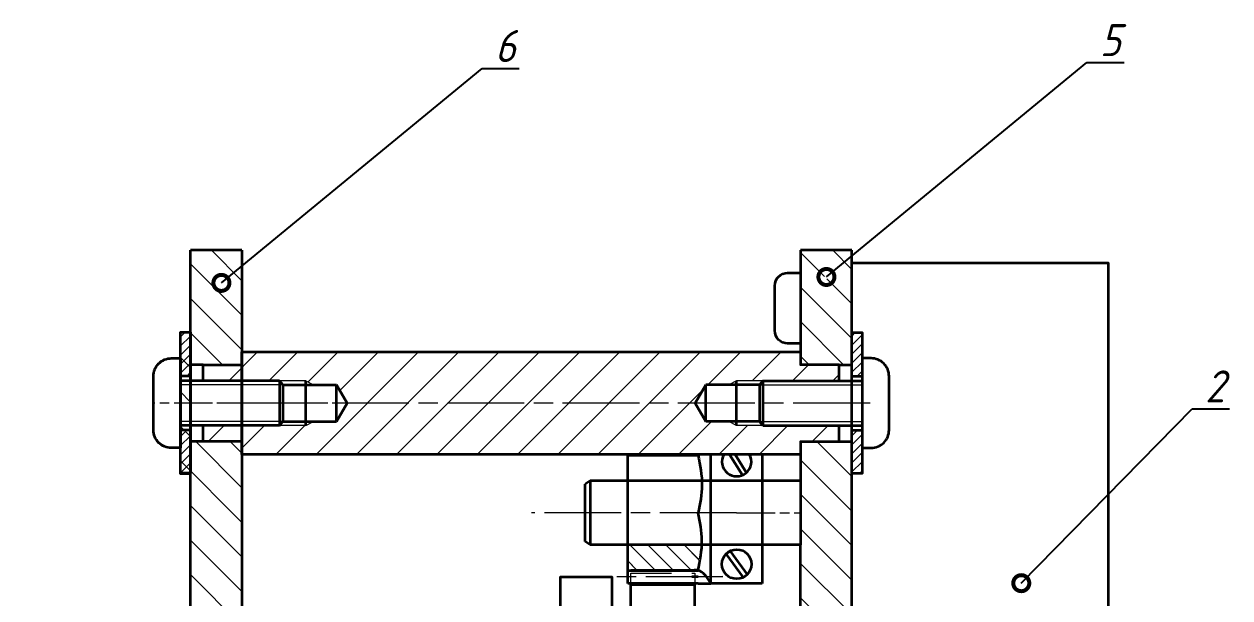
# Model space of a CAD drawing. Header units: millimetres. Extents: x -1178 to 2000, y -2432 to 1302.
# Drawn here: x 366.9 to 555.2, y -1005.4 to -915.9 of the extents above; entities that cross this region are included whole.
import ezdxf
from ezdxf import colors
from ezdxf.entities.mleader import LeaderData, LeaderLine
from ezdxf.math import Vec2, Vec3

# ---------------------------------------------------------------- set-up
doc = ezdxf.new("R2010")
doc.units = ezdxf.units.MM
for name, pattern in [('AM_ISO08W050', [18, 12, -1.5, 3, -1.5]), ('AM_ISO08W050x2', [9, 6, -0.75, 1.5, -0.75]), ('HIDDEN', [9.525, 6.35, -3.175])]:
    doc.linetypes.add(name, pattern=pattern)
doc.layers.get('0').update_dxf_attribs({"lineweight": 80})
for name, color, linetype, lineweight in [('AM_0', 7, 'Continuous', 35), ('AM_4', 3, 'Continuous', 15), ('AM_4N', 3, 'Continuous', 15), ('AM_7', 4, 'AM_ISO08W050', 15), ('AM_8', 1, 'Continuous', 15), ('окружности', 100, 'HIDDEN', 15), ('основные', 7, 'Continuous', 35)]:
    doc.layers.add(name, color=color, linetype=linetype, lineweight=lineweight)
doc.styles.get("Standard").update_dxf_attribs({"font": 'geniso.shx', "oblique": 15})
pattern_1 = [(315, (96.1496, -563.9429), (1.4142136, 1.4142136), [])]
pattern_2 = [(45, (25.009, -1956.1145), (-0.7071068, 0.7071068), [])]

# ---------------------------------------------------------------- blocks, each defined once
blk = doc.blocks.new('_DotSmall')
at = {"color": 0, "linetype": 'ByBlock', "const_width": 0.5}
blk.add_lwpolyline([(-0.0625, 0, 1), (0.0625, 0, 1)], format="xyb", close=True, dxfattribs=at)

msp = doc.modelspace()

# ---------------------------------------------------------------- hatches: boundary and pattern name
at = {"layer": 'AM_8'}
h = msp.add_hatch(dxfattribs=at)
h.set_pattern_fill('ANSI31', color=256, scale=1.2, angle=90)
h.paths.add_polyline_path([(400.931, -953.619), (397.975, -956.051, -1), (397.492, -956.448, -1), (397.975, -956.051), (400.931, -953.619), (400.931, -951.143), (392.931, -951.143), (392.931, -969.017), (394.904, -969.017), (400.931, -969.017)])
h.paths.add_polyline_path([(400.931, -1033.137), (398.931, -1033.137), (398.931, -1033.146), (392.931, -1033.146), (392.931, -986.017), (391.304, -986.017), (391.304, -964.017), (392.931, -964.017), (392.931, -981.017), (394.904, -981.017), (400.931, -981.017)])
h.paths.add_polyline_path([(496.15, -953.143), (496.15, -952.059), (492.417, -955.129, -1), (491.935, -955.526, -1), (492.417, -955.129), (496.15, -952.059), (496.15, -951.143), (488.15, -951.143), (488.15, -969.017), (494.15, -969.017), (496.15, -969.017)])
h.paths.add_polyline_path([(496.15, -981.017), (494.15, -981.017), (488.15, -981.017), (488.15, -997.143), (488.15, -1011.143), (488.15, -1046.443), (488.603, -1046.443), (496.15, -1046.443), (496.15, -1035.71), (496.15, -1011.143)])
h.paths.add_polyline_path([(400.931, -1041.137), (398.931, -1041.137), (398.931, -1041.146), (392.931, -1041.121), (392.931, -1043.128), (392.931, -1049.137), (400.931, -1049.137)])
h.paths.add_polyline_path([(400.931, -1113.116), (398.931, -1113.116), (398.931, -1113.125), (392.931, -1113.125), (392.931, -1111.124), (366.931, -1111.124), (366.931, -1105.585), (392.931, -1105.585), (392.931, -1105.137), (400.931, -1105.137), (400.931, -1111.116), (401.931, -1111.116), (401.931, -1114.634), (400.931, -1114.634)])
h.paths.add_polyline_path([(400.931, -1123.116), (400.931, -1121.116), (398.931, -1121.116), (398.931, -1121.125), (392.931, -1121.1), (392.931, -1137.364), (400.931, -1137.351)])
h.paths.add_polyline_path([(400.931, -1137.351), (392.931, -1137.364), (392.931, -1161.143), (400.931, -1161.143)])
h.paths.add_polyline_path([(496.146, -1123.139), (496.15, -1121.71), (496.15, -1110.71), (496.15, -1107.843), (488.15, -1107.843), (488.15, -1118.576), (488.15, -1161.143), (496.15, -1161.143), (496.15, -1127.177), (496.145, -1127.177)])
h.paths.add_polyline_path([(496.15, -1101.143), (488.15, -1101.143), (488.15, -1103.843), (488.603, -1103.843), (496.15, -1103.843)])
h.paths.add_polyline_path([(496.15, -1050.443), (488.603, -1050.443), (488.15, -1050.443), (488.15, -1053.143), (496.15, -1053.143)])
h = msp.add_hatch(dxfattribs=at)
h.set_pattern_fill('_U', color=256, angle=45, style=0, pattern_type=0)
h.set_pattern_definition(pattern_2)
h.paths.add_polyline_path([(392.904, -964.017), (392.904, -970.788), (391.304, -970.788), (391.304, -964.017)])
h = msp.add_hatch(dxfattribs=at)
h.set_pattern_fill('_U', color=256, angle=45, style=0, pattern_type=0)
h.set_pattern_definition(pattern_2)
h.paths.add_polyline_path([(496.15, -964.017), (496.15, -970.788), (497.75, -970.788), (497.75, -964.017)])
h = msp.add_hatch(dxfattribs=at)
h.set_pattern_fill('ANSI31', color=256, scale=1.4)
h.paths.add_polyline_path([(494.15, -978.517), (482.23, -978.517), (478.15, -978.517), (476.95, -977.867), (473.35, -977.867), (471.704, -975.017), (417.35, -975.017), (415.704, -977.867), (412.104, -977.867), (410.904, -978.517), (406.824, -978.517), (400.931, -978.517), (400.931, -983.017), (482.15, -983.017), (488.122, -983.017), (488.15, -981.017), (494.15, -981.017)])
h.paths.add_polyline_path([(478.15, -971.517), (494.15, -971.517), (494.15, -969.017), (488.15, -969.017), (488.122, -967.017), (400.931, -967.017), (400.931, -971.517), (406.824, -971.517), (410.904, -971.517), (412.104, -972.166), (415.704, -972.166), (417.35, -975.017), (471.704, -975.017), (473.35, -972.166), (476.95, -972.166)])
h.paths.add_polyline_path([(400.931, -978.517), (394.904, -978.517), (394.904, -981.017), (400.931, -981.017)])
h.paths.add_polyline_path([(400.931, -969.017), (394.904, -969.017), (394.904, -971.517), (400.931, -971.517)])
h = msp.add_hatch(dxfattribs=at)
h.set_pattern_fill('_U', color=256, angle=45, style=0, pattern_type=0)
h.set_pattern_definition(pattern_2)
h.paths.add_polyline_path([(391.304, -986.017), (391.304, -979.245), (392.904, -979.245), (392.904, -986.017)])
h = msp.add_hatch(dxfattribs=at)
h.set_pattern_fill('_U', color=256, angle=45, style=0, pattern_type=0)
h.set_pattern_definition(pattern_2)
h.paths.add_polyline_path([(497.75, -986.017), (497.75, -979.245), (496.15, -979.245), (496.15, -986.017)])
h = msp.add_hatch(dxfattribs=at)
h.set_pattern_fill('_U', color=256, scale=2, angle=315, style=0, pattern_type=0)
h.set_pattern_definition(pattern_1)
h.paths.add_polyline_path([(472.15, -997.143), (461.15, -997.143), (461.15, -1000.893), (472.15, -1000.893)])
h = msp.add_hatch(dxfattribs=at)
h.set_pattern_fill('_U', color=256, scale=2, angle=315, style=0, pattern_type=0)
h.set_pattern_definition(pattern_1)
h.paths.add_polyline_path([(461.15, -1001.143), (472.15, -1001.143), (472.735, -997.143), (461.15, -997.143)])

# ---------------------------------------------------------------- linework, layer by layer
at = {"layer": 'AM_0'}
for p, q in [((407.304, -972.166), (415.704, -972.166)), ((410.904, -978.517), (410.904, -971.517)), ((417.35, -975.017), (415.704, -972.166)), ((415.704, -977.867), (415.704, -972.166)), ((471.704, -975.017), (473.35, -972.166)), ((481.75, -972.166), (473.35, -972.166)), ((473.35, -977.867), (473.35, -972.166)), ((478.15, -978.517), (478.15, -971.517)), ((417.35, -975.017), (415.704, -977.867)), ((471.704, -975.017), (473.35, -977.867)), ((407.304, -977.867), (415.704, -977.867)), ((481.75, -977.867), (473.35, -977.867)), ((461.15, -1003.143), (461.15, -983.017)), ((474.15, -1003.143), (474.15, -983.017)), ((455.307, -987.143), (454.502, -987.677)), ((454.502, -996.609), (454.502, -987.677)), ((461.15, -987.143), (455.307, -987.143)), ((461.15, -997.143), (461.15, -987.143)), ((488.15, -987.143), (472.15, -987.143)), ((455.307, -997.143), (454.502, -996.609)), ((461.15, -997.143), (455.307, -997.143)), ((488.15, -997.143), (472.15, -997.143)), ((471.65, -1001.143), (461.65, -1001.143)), ((472.15, -1003.143), (461.15, -1003.143)), ((461.65, -1065.143), (461.65, -1003.143)), ((471.65, -1153.143), (471.65, -1003.143)), ((471.65, -1003.393), (461.65, -1003.393))]:
    msp.add_line(p, q, dxfattribs=at)
at = {"layer": 'AM_4'}
for p, q in [((407.304, -972.166), (391.304, -972.166)), ((410.904, -971.517), (412.104, -972.166)), ((478.15, -971.517), (476.95, -972.166)), ((496.049, -971.517), (478.15, -971.517)), ((481.75, -972.166), (497.75, -972.166)), ((407.304, -977.867), (391.304, -977.867)), ((410.904, -978.517), (412.104, -977.867)), ((478.15, -978.517), (476.95, -977.867)), ((496.049, -978.517), (478.15, -978.517)), ((481.75, -977.867), (497.75, -977.867))]:
    msp.add_line(p, q, dxfattribs=at)
at = {"layer": 'AM_4N'}
for p, q in [((410.904, -971.517), (406.824, -971.517)), ((410.904, -978.517), (406.824, -978.517))]:
    msp.add_line(p, q, dxfattribs=at)
at = {"layer": 'AM_7', "linetype": 'AM_ISO08W050x2'}
for p, q in [((423.35, -975.017), (386.904, -975.017)), ((478.15, -992.143), (488.15, -992.143))]:
    msp.add_line(p, q, dxfattribs=at)
at = {"layer": 'AM_7'}
for p, q in [((499.001, -975.017), (392.931, -975.017)), ((478.15, -992.143), (446.15, -992.143)), ((475.984, -1002.078), (454.15, -1002.143)), ((475.984, -1002.143), (454.65, -1002.143))]:
    msp.add_line(p, q, dxfattribs=at)
at = {"layer": 'окружности'}
for p, q in [((461.65, -1001.568), (471.65, -1001.568)), ((461.65, -1003.143), (461.65, -1001.568)), ((471.65, -1001.568), (471.65, -1003.143))]:
    msp.add_line(p, q, dxfattribs=at)
at = {"layer": 'основные'}
for p, q in [((400.931, -951.143), (392.931, -951.143)), ((496.15, -951.143), (488.15, -951.143)), ((394.904, -969.017), (392.931, -969.017)), ((494.15, -969.017), (496.15, -969.017)), ((392.904, -970.788), (391.304, -970.788)), ((496.15, -970.788), (497.75, -970.788)), ((406.824, -971.517), (391.304, -971.517)), ((406.824, -971.517), (407.304, -972.166)), ((406.824, -971.517), (406.824, -978.517)), ((407.304, -972.166), (407.304, -977.867)), ((482.23, -971.517), (481.75, -972.166)), ((481.75, -972.166), (481.75, -977.867)), ((482.23, -971.517), (497.75, -971.517)), ((482.23, -971.517), (482.23, -978.517)), ((406.824, -978.517), (391.304, -978.517)), ((406.824, -978.517), (407.304, -977.867)), ((482.23, -978.517), (481.75, -977.867)), ((482.23, -978.517), (497.75, -978.517)), ((392.904, -979.245), (391.304, -979.245)), ((496.15, -979.245), (497.75, -979.245)), ((394.904, -981.017), (392.931, -981.017)), ((488.15, -981.017), (488.15, -997.143)), ((494.15, -981.017), (496.15, -981.017)), ((461.15, -983.143), (472.15, -983.143)), ((477.035, -983.017), (479.055, -986.256)), ((479.703, -985.888), (477.913, -983.017)), ((482.15, -983.017), (482.15, -1003.143)), ((455.307, -987.143), (455.307, -997.143)), ((472.15, -987.143), (461.15, -987.143)), ((472.15, -997.143), (461.15, -997.143)), ((488.15, -1011.143), (488.15, -997.143)), ((476.528, -998.542), (477.129, -998.101)), ((479.229, -1002.228), (476.528, -998.542)), ((477.129, -998.101), (479.812, -1001.763)), ((461.15, -1001.143), (472.15, -1001.143)), ((472.15, -1002.143), (471.15, -1002.143)), ((472.15, -1003.143), (474.15, -1003.143)), ((482.15, -1003.143), (474.15, -1003.143))]:
    msp.add_line(p, q, dxfattribs=at)
for points in [[(392.931, -1033.14), (392.931, -951.143)], [(400.931, -951.143), (400.931, -1035.137)], [(488.15, -951.143), (488.15, -969.017)], [(496.15, -973.143), (496.15, -951.143)], [(392.904, -971.517), (392.904, -964.017), (391.304, -964.017), (391.304, -986.017), (392.904, -986.017), (392.904, -978.517)], [(392.931, -963.922), (392.931, -985.922), (391.331, -985.922), (391.331, -964.769)], [(496.15, -971.517), (496.15, -964.017), (497.75, -964.017), (497.75, -986.017), (496.15, -986.017), (496.15, -978.517)], [(482.15, -983.017), (400.931, -983.017), (400.931, -967.017), (488.122, -967.017), (488.15, -969.017)], [(394.904, -971.517), (394.904, -969.017), (400.904, -969.017), (400.904, -969.017)], [(494.15, -971.517), (494.15, -969.017), (488.15, -969.017), (488.15, -969.017)], [(400.904, -981.017), (400.904, -981.017), (394.904, -981.017), (394.904, -978.517)], [(488.15, -981.017), (488.15, -981.017), (494.15, -981.017), (494.15, -978.517)], [(488.15, -981.017), (488.122, -983.017), (482.15, -983.017)], [(450.658, -1036.295), (450.658, -1002.139), (458.658, -1002.139), (458.658, -1065.142)]]:
    msp.add_lwpolyline(points, dxfattribs=at)
msp.add_lwpolyline([(496.15, -953.143), (536.15, -953.143), (536.15, -1031.143), (496.15, -1031.143)], close=True, dxfattribs=at)
for points in [[(486.122, -954.702), (488.122, -954.702), (488.122, -965.702), (486.122, -965.702, -0.4142136), (484.122, -963.702), (484.122, -956.702, -0.4142136)], [(391.304, -982.017), (389.904, -982.017, -0.4142136), (387.104, -979.217), (387.104, -970.817, -0.4142136), (389.904, -968.017), (391.304, -968.017)], [(391.331, -982.017), (389.931, -982.017, -0.4142136), (387.131, -979.217), (387.131, -970.817, -0.4142136), (389.931, -968.017), (391.331, -968.017)], [(497.75, -982.017), (499.15, -982.017, 0.4142136), (501.95, -979.217), (501.95, -970.817, 0.4142136), (499.15, -968.017), (497.75, -968.017)]]:
    msp.add_lwpolyline(points, format="xyb", close=True, dxfattribs=at)
msp.add_circle((478.17, -1000.152), 2.3, dxfattribs=at)
msp.add_arc((478.17, -984.134), 2.3, 150.9476, 29.0524, dxfattribs=at)
for points, knots in [([(472.506, -983.017), (472.393, -983.072), (471.94, -983.236), (471.397, -983.182), (470.997, -983.143)], [1.20962553, 1.20962553, 1.20962553, 1.20962553, 1.41421356, 1.99073645, 1.99073645, 1.99073645, 1.99073645]), ([(472.15, -983.143), (472.457, -984.704), (473.048, -987.707), (472.441, -990.704), (472.15, -992.143)], [0, 0, 0, 0, 2.3603135, 4.5395961, 4.5395961, 4.5395961, 4.5395961]), ([(472.15, -1001.143), (472.457, -999.581), (473.048, -996.578), (472.441, -993.581), (472.15, -992.143)], [0, 0, 0, 0, 2.3603135, 4.5395961, 4.5395961, 4.5395961, 4.5395961]), ([(474.15, -1003.143), (473.581, -1002.239), (472.781, -1000.968), (471.397, -1001.104), (470.997, -1001.143)], [0, 0, 0, 0, 1.4142136, 1.9907364, 1.9907364, 1.9907364, 1.9907364])]:
    msp.add_open_spline(points, degree=3, knots=knots, dxfattribs=at)

# ---------------------------------------------------------------- leaders
at = {"layer": 'AM_4'}
ml = msp.add_multileader_mtext('Standard', dxfattribs=at)
ml.set_content('5', color=256)
ml.set_leader_properties()
ml.set_arrow_properties(name='DOTSMALL')
ml.build(insert=Vec2(0, 0))
ml.multileader.update_dxf_attribs({"text_left_attachment_type": 6, "text_right_attachment_type": 6, "dogleg_length": 0, "arrow_head_size": 5})
ctx = ml.context
ctx.base_point, ctx.char_height, ctx.arrow_head_size, ctx.plane_origin = Vec3(532.853, -921.868), 5, 5, Vec3(492.176, -955.328)
ctx.left_attachment, ctx.right_attachment = 6, 6
notes = []
notes.append((ctx, [(0, (1, 1, 0), (532.853, -921.868), (1, 0), 0, [(0, [(492.176, -955.328)], 0, [])])]))
ctx.mtext.insert, ctx.mtext.flow_direction = Vec3(534.853, -915.868), 5
ml = msp.add_multileader_mtext('Standard', dxfattribs=at)
ml.set_content('6', color=256)
ml.set_leader_properties()
ml.set_arrow_properties(name='DOTSMALL')
ml.build(insert=Vec2(0, 0))
ml.multileader.update_dxf_attribs({"text_left_attachment_type": 6, "text_right_attachment_type": 6, "dogleg_length": 0, "arrow_head_size": 5})
ctx = ml.context
ctx.base_point, ctx.char_height, ctx.arrow_head_size, ctx.plane_origin = Vec3(438.411, -922.79), 5, 5, Vec3(397.733, -956.25)
ctx.left_attachment, ctx.right_attachment = 6, 6
notes.append((ctx, [(0, (1, 1, 0), (438.411, -922.79), (1, 0), 0, [(0, [(397.733, -956.25)], 0, [])])]))
ctx.mtext.insert, ctx.mtext.flow_direction = Vec3(440.411, -916.79), 5
ml = msp.add_multileader_mtext('Standard', dxfattribs=at)
ml.set_content('2', color=256)
ml.set_leader_properties()
ml.set_arrow_properties(name='DOTSMALL')
ml.build(insert=Vec2(0, 0))
ml.multileader.update_dxf_attribs({"text_left_attachment_type": 6, "text_right_attachment_type": 6, "dogleg_length": 0, "arrow_head_size": 5})
ctx = ml.context
ctx.base_point, ctx.char_height, ctx.arrow_head_size, ctx.plane_origin = Vec3(549.296, -975.911), 5, 5, Vec3(522.595, -1003.115)
ctx.left_attachment, ctx.right_attachment = 6, 6
notes.append((ctx, [(0, (1, 1, 0), (549.296, -975.911), (1, 0), 0, [(0, [(522.595, -1003.115)], 0, [])])]))
ctx.mtext.insert, ctx.mtext.flow_direction = Vec3(551.296, -969.911), 5
for ctx, leaders in notes:
    for number, flags, end, landing, length, lines in leaders:
        leader = LeaderData()
        leader.index, (leader.has_last_leader_line, leader.has_dogleg_vector, leader.attachment_direction) = number, flags
        leader.last_leader_point, leader.dogleg_vector, leader.dogleg_length = Vec3(end), Vec3(landing), length
        for number, points, colour, breaks in lines:
            line = LeaderLine()
            line.index, line.vertices, line.color, line.breaks = number, Vec3.list(points), colors.encode_raw_color(colour), breaks
            leader.lines.append(line)
        ctx.leaders.append(leader)

doc.saveas('drawing.dxf')
